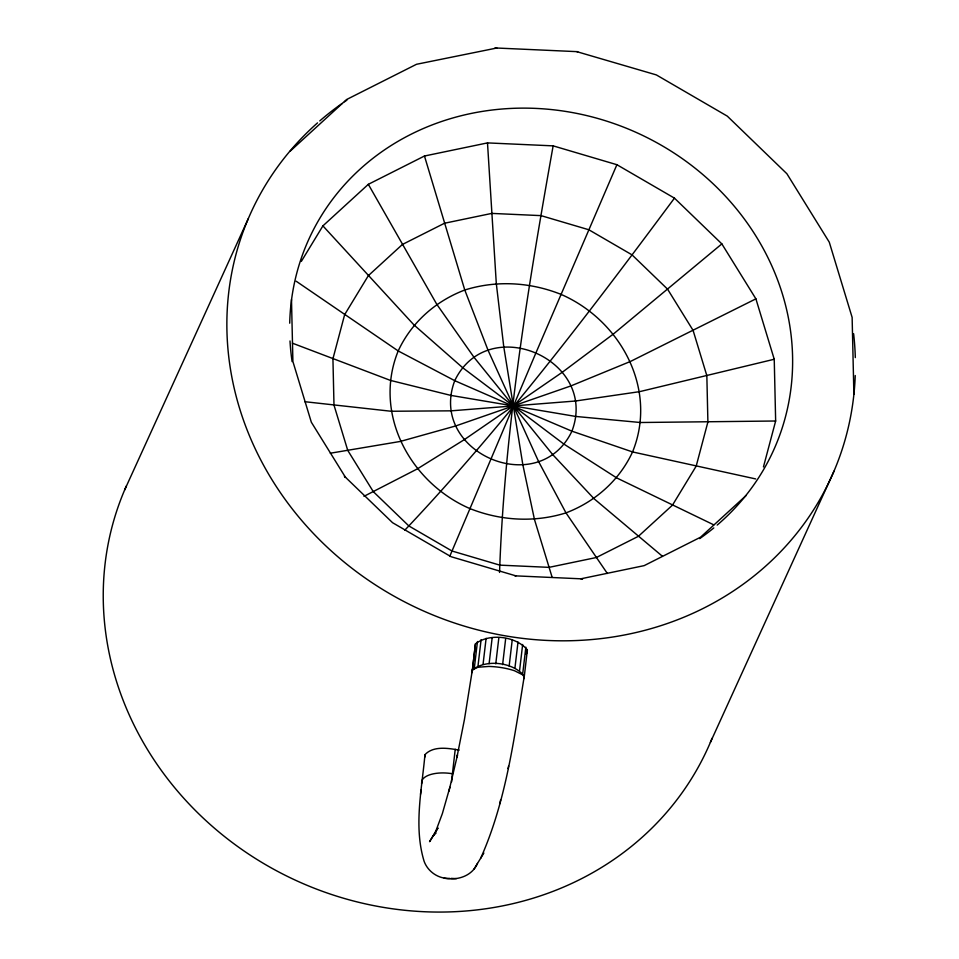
<?xml version="1.0" encoding="UTF-8"?>
<svg xmlns="http://www.w3.org/2000/svg" width="959" height="959" viewBox="0 0 959 959"><rect width="100%" height="100%" fill="white"/><g stroke="black" fill="none" stroke-linecap="round" stroke-linejoin="round"><path stroke-width="1.44" d="M499.555 572.439L499.807 565.139C505.405 424.19 528.433 284.535 553.139 145.864L616.901 164.708L674.453 198.141L721.851 243.898L755.896 298.848L774.237 359.253L775.651 421.001L763.448 466.949M459.157 750.118C448.153 748.188 433.456 745.658 424.957 754.649C421.804 789.88 413.533 826.838 424.178 861.494C428.014 871.779 438.587 879.019 449.603 878.372M472.2 671.779L475.436 643.885C489.438 632.82 516.158 636.141 527.366 649.938L527.114 652.588L525.76 654.158M475.436 643.885L472.104 672.595L472.367 669.933C486.369 658.881 513.089 662.201 524.297 675.999C514.252 737.459 506.22 801.233 480.603 858.413M455.237 749.243L451.869 778.708A125.857 14.481 -80.4 0 0 451.629 781.873M424.693 757.322L424.957 754.649M420.533 794.304L420.965 790.084M421.564 783.779L421.888 780.698M474.381 667.584L477.462 641.523M478.026 665.69L481.106 639.629M483.048 664.371L486.117 638.322M489.102 663.736L492.171 637.687M495.767 663.82L498.848 637.771M502.612 664.623L505.681 638.562M509.145 666.073L512.214 640.025M514.935 668.099L518.004 642.039M519.586 670.533L522.655 644.472M522.775 673.23L525.856 647.169M527.366 649.938L524.034 678.648L524.201 676.802L522.595 674.788L514.623 670.797A26.564 7.204 7.7 0 0 488.778 666.445L477.846 667.248L472.367 669.933L464.42 719.586L456.916 757.394L457.491 754.937L448.944 791.235M499.687 803.918L500.622 799.95M508.006 768.555L508.582 766.097M449.879 787.267L442.363 813.604L435.422 832.172L429.56 841.678L437.987 827.929L435.422 832.172M449.723 556.424L536.141 352.385L616.901 164.708M124.658 489.941L248.273 218.7M710.391 742.374L834.006 471.133M301.33 261.387L322.907 225.88L368.328 184.32L424.465 156.017L487.496 142.903L553.139 145.864M444.209 878.156C457.035 880.806 472.008 876.25 477.45 863.448M473.926 869.238L483.863 853.042M674.453 198.141C590.576 311.004 505.261 423.398 408.834 525.928L404.71 530.267M433.084 835.888L436.033 833.095M290.026 151.306L346.583 99.532L416.506 64.289L496.798 48.022M746.162 495.467L700.549 537.208L644.172 565.63L580.866 578.804L582.652 578.888L514.947 575.832L515.918 575.868L451.078 556.711L392.579 522.715L344.377 476.203L345.516 477.378L311.327 422.2L292.903 361.531L291.488 299.532M721.851 243.898L613.472 333.96L562.382 372.188L464.288 439.666L417.285 468.927L363.976 496.33M755.896 298.848L630.495 361.435L570.893 385.926L455.777 425.928L400.263 441.452L330.304 453.223M774.237 359.253L639.665 391.644L575.472 401.018L451.186 410.836L391.092 411.255L304.806 401.701M775.651 421.001L640.372 422.511L575.832 416.458L450.838 395.396L390.385 380.387L292.435 343.19M576.755 51.642L656.34 74.91L727.294 116.135L786.883 173.735L829.271 242.171L852.131 317.405L853.882 394.305M451.054 878.396L456.424 878.624M495.012 47.95L577.714 51.678M755.668 478.925L632.556 451.941L571.924 431.178L513.209 406.208L454.746 380.675L398.201 350.946L296.163 281.215M713.772 524.849L616.757 477.942L564.024 444.173L462.646 367.681L414 324.957L322.907 225.88M662.429 556.28L594.041 498.716L552.672 454.566L473.998 357.287L436.705 304.171L368.328 184.32M607.347 573.482L565.978 512.873L538.634 461.639L488.035 350.215L464.779 290.014L424.465 156.017M552.084 577.138L534.451 519.43L522.871 464.923L503.787 346.93L496.294 283.456L487.496 142.903M712.093 738.274A318.927 290.901 24.5 0 1 303.5 883.802A318.927 290.901 24.5 0 1 126.42 485.877M855.236 375.52A318.927 290.901 24.5 0 1 416.817 607.91A318.927 290.901 24.5 0 1 317.525 122.884M319.767 120.918A318.927 290.901 24.5 0 1 342.075 103.476M344.509 101.786A318.927 290.901 24.5 0 1 346.918 100.144M853.618 333.696A318.927 290.901 24.5 0 1 855.308 357.599M289.714 323.195A255.202 232.773 24.5 0 1 641.115 134.692A255.202 232.773 24.5 0 1 717.2 525.076M713.796 527.929A255.202 232.773 24.5 0 1 699.686 538.622M292.111 361.615A255.202 232.773 24.5 0 1 290.002 340.972M421.888 780.698A26.121 11.82 6.2 0 1 432.725 773.973A26.456 11.964 6.2 0 1 452.348 773.733M344.653 314.636L332.929 358.786L333.984 405.094L347.745 450.394L373.267 491.607L408.834 525.928L451.989 551.005L499.807 565.139L549.039 567.356L596.318 557.527L638.418 536.297L672.487 505.129L696.186 466.134L707.898 421.984L706.843 375.676L693.081 330.364L667.56 289.15L632.005 254.842L588.838 229.764L541.02 215.631L491.787 213.401L444.52 223.243L402.408 244.473L368.352 275.641L344.653 314.636M398.201 350.946C372.703 413.665 410.104 482.617 469.754 508.522C500.43 520.761 534.367 522.799 565.978 512.873C595.155 501.821 619.394 480.387 632.556 451.941C658.054 389.222 620.641 320.27 560.991 294.365C530.315 282.138 496.39 280.088 464.779 290.014C435.602 301.078 411.363 322.5 398.201 350.946M454.746 380.675C427.702 452.192 538.73 500.466 571.924 431.178C598.955 359.661 487.939 311.387 454.746 380.675"/></g></svg>
